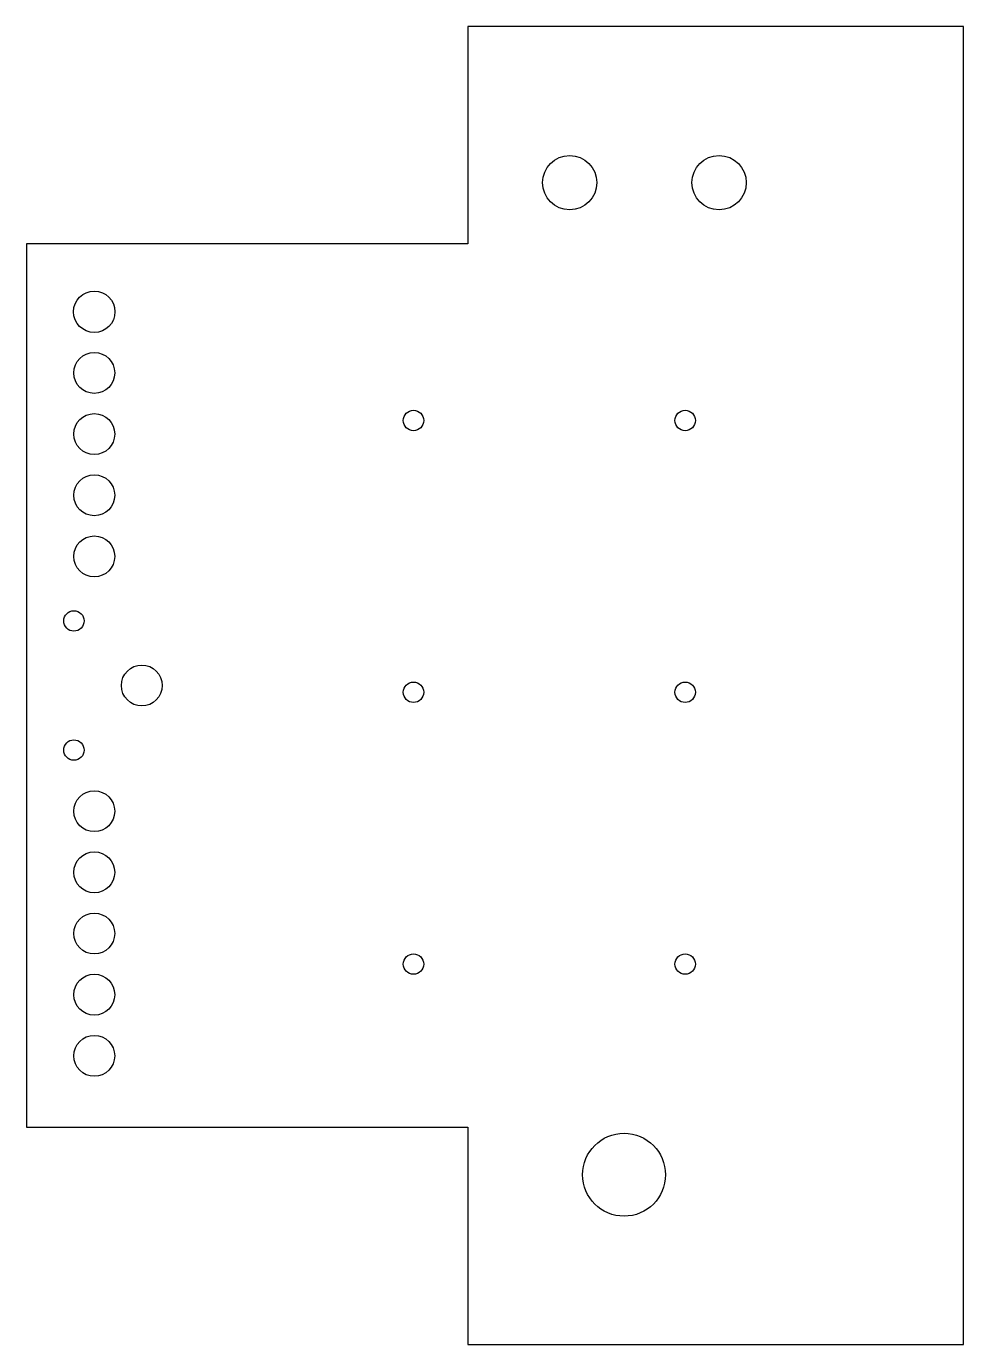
# Model space of a CAD drawing. Extents: x 0 to 138, y -1 to 193.
import ezdxf

# ---------------------------------------------------------------- set-up
doc = ezdxf.new("R2010")
doc.units = 0

# ---------------------------------------------------------------- blocks, each defined once
blk = doc.blocks.new('SKETCH028')
at = {"color": 7}
blk.add_lwpolyline([(0, 31), (65, 31), (65, -1), (138, -1), (138, 193), (65, 193), (65, 161), (0, 161)], close=True, dxfattribs=at)
for centre, radius in [((80, 170, 44), 4), ((102, 170, 44), 4), ((10, 151, 44), 3.05), ((10, 142, 44), 3.01), ((10, 133, 44), 3.01), ((57, 135, 44), 1.5), ((97, 135, 44), 1.5), ((10, 124, 44), 3.01), ((10, 115, 44), 3.01), ((7, 105.5, 44), 1.5), ((17, 96, 44), 3.01), ((57, 95, 44), 1.5), ((97, 95, 44), 1.5), ((7, 86.5, 44), 1.5), ((10, 77.5, 44), 3.01), ((10, 68.5, 44), 3.01), ((10, 59.5, 44), 3.01), ((57, 55, 44), 1.5), ((97, 55, 44), 1.5), ((10, 50.5, 44), 3.01), ((10, 41.5, 44), 3.01), ((88, 24, 44), 6.1)]:
    blk.add_circle(centre, radius, dxfattribs=at)

msp = doc.modelspace()

# ---------------------------------------------------------------- block references
msp.add_blockref('SKETCH028', (0, 0))

doc.saveas('drawing.dxf')
